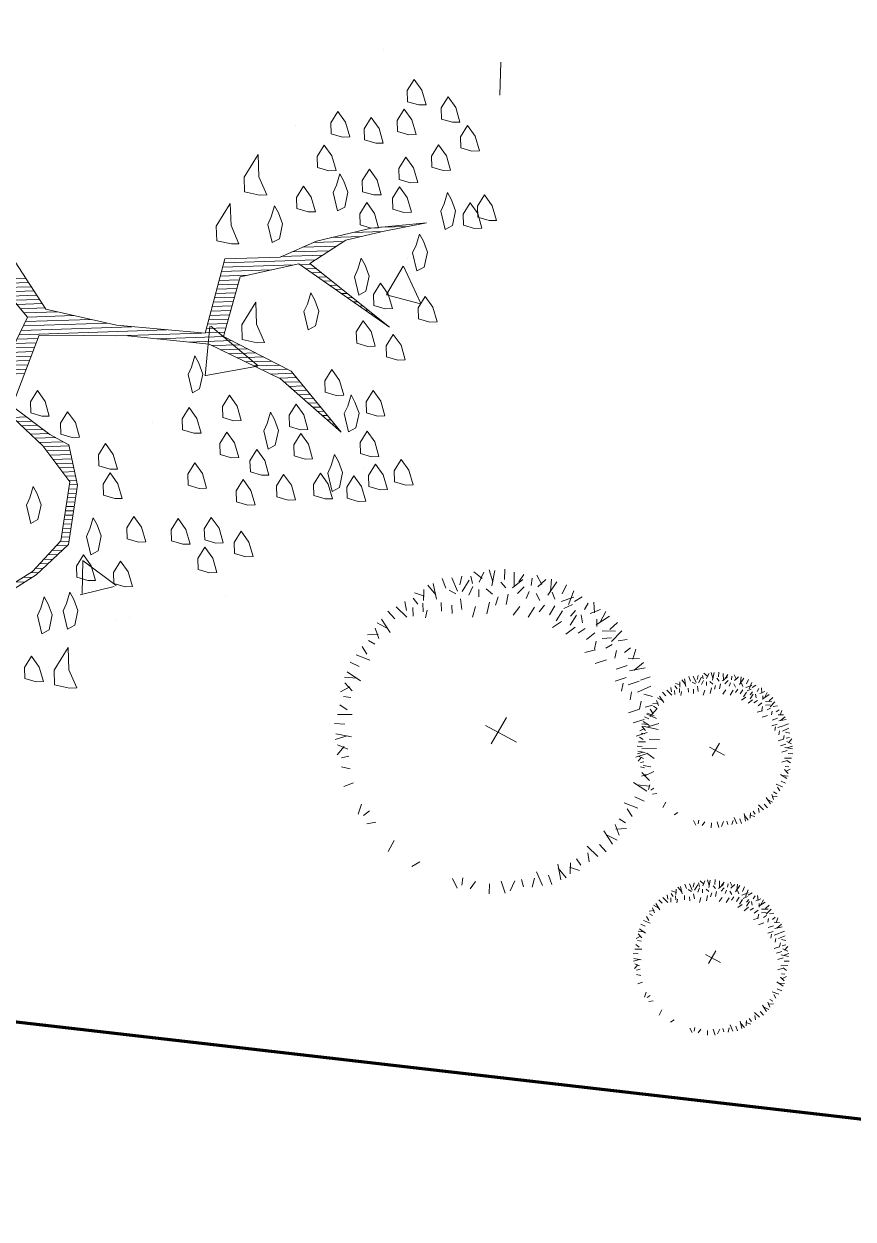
# Model space of a CAD drawing. Header units: millimetres. Extents: x 111 to 1506, y 14 to 566.
# Drawn here: x 228.416 to 229.747, y 195.483 to 197.403 of the extents above; entities that cross this region are included whole.
import ezdxf

# ---------------------------------------------------------------- set-up
doc = ezdxf.new("R2010")
doc.units = ezdxf.units.MM
for name, color, linetype, lineweight in [('ARB-CERCO', 97, 'Continuous', 5), ('ARBOLES', 78, 'Continuous', 5), ('G', 254, 'Continuous', 5)]:
    doc.layers.add(name, color=color, linetype=linetype, lineweight=lineweight)

# ---------------------------------------------------------------- blocks, each defined once
blk = doc.blocks.new('*X16')
at = {"color": 0}
for p, q in [((18.8615, 16.22), (18.9295, 16.22)), ((18.9115, 16.23), (18.9795, 16.23)), ((18.9759, 16.24), (19.0395, 16.24)), ((18.7941, 16.2), (18.873, 16.2)), ((18.8191, 16.21), (18.8896, 16.21)), ((18.6114, 16.17), (18.823, 16.17)), ((18.7441, 16.18), (18.8396, 16.18)), ((18.7691, 16.19), (18.8563, 16.19)), ((18.0897, 16.15), (18.1536, 16.15)), ((18.0939, 16.14), (18.1596, 16.14)), ((18.6024, 16.14), (18.6667, 16.14)), ((18.6054, 16.15), (18.7201, 16.15)), ((18.6084, 16.16), (18.7734, 16.16)), ((18.7869, 16.16), (18.812, 16.16)), ((18.8002, 16.15), (18.8237, 16.15)), ((18.8135, 16.14), (18.8354, 16.14)), ((18.1004, 16.13), (18.1656, 16.13)), ((18.1082, 16.12), (18.1716, 16.12)), ((18.116, 16.11), (18.1776, 16.11)), ((18.5934, 16.11), (18.6398, 16.11)), ((18.5964, 16.12), (18.6429, 16.12)), ((18.5994, 16.13), (18.6461, 16.13)), ((18.8269, 16.13), (18.847, 16.13)), ((18.8402, 16.12), (18.8587, 16.12)), ((18.8535, 16.11), (18.8704, 16.11)), ((18.1237, 16.1), (18.1836, 16.1)), ((18.1315, 16.09), (18.1896, 16.09)), ((18.5874, 16.09), (18.6336, 16.09)), ((18.5904, 16.1), (18.6367, 16.1)), ((18.8669, 16.1), (18.882, 16.1)), ((18.8802, 16.09), (18.8937, 16.09)), ((18.1393, 16.08), (18.1956, 16.08)), ((18.1471, 16.07), (18.2239, 16.07)), ((18.1549, 16.06), (18.2619, 16.06)), ((18.5784, 16.06), (18.6242, 16.06)), ((18.5814, 16.07), (18.6273, 16.07)), ((18.5844, 16.08), (18.6304, 16.08)), ((18.8935, 16.08), (18.9054, 16.08)), ((18.9069, 16.07), (18.917, 16.07)), ((18.9202, 16.06), (18.9287, 16.06)), ((18.1392, 16.03), (18.3946, 16.03)), ((18.1444, 16.04), (18.3379, 16.04)), ((18.1497, 16.05), (18.2999, 16.05)), ((18.5694, 16.03), (18.6148, 16.03)), ((18.5724, 16.04), (18.6179, 16.04)), ((18.5754, 16.05), (18.6211, 16.05)), ((18.9335, 16.05), (18.9404, 16.05)), ((18.9469, 16.04), (18.952, 16.04)), ((18.9602, 16.03), (18.9637, 16.03)), ((18.1235, 16), (18.173, 16)), ((18.1287, 16.01), (18.1773, 16.01)), ((18.1339, 16.02), (18.4746, 16.02)), ((18.3591, 16.01), (18.5546, 16.01)), ((18.4501, 16), (18.6064, 16)), ((18.5634, 16.01), (18.6086, 16.01)), ((18.5664, 16.02), (18.6117, 16.02)), ((18.9735, 16.02), (18.9754, 16.02)), ((18.9869, 16.01), (18.987, 16.01)), ((18.113, 15.98), (18.1646, 15.98)), ((18.1182, 15.99), (18.1688, 15.99)), ((18.5234, 15.99), (18.6244, 15.99)), ((18.5781, 15.98), (18.6424, 15.98)), ((18.0973, 15.95), (18.152, 15.95)), ((18.1025, 15.96), (18.1562, 15.96)), ((18.1077, 15.97), (18.1604, 15.97)), ((18.5971, 15.97), (18.6604, 15.97)), ((18.6161, 15.96), (18.6784, 15.96)), ((18.6351, 15.95), (18.6964, 15.95)), ((18.0868, 15.93), (18.1436, 15.93)), ((18.092, 15.94), (18.1478, 15.94)), ((18.6541, 15.94), (18.7144, 15.94)), ((18.6731, 15.93), (18.7324, 15.93)), ((18.6921, 15.92), (18.7504, 15.92)), ((18.7111, 15.91), (18.7628, 15.91)), ((18.7301, 15.9), (18.7704, 15.9)), ((18.7421, 15.89), (18.7781, 15.89)), ((18.7528, 15.88), (18.7857, 15.88)), ((18.7634, 15.87), (18.7934, 15.87)), ((18.7741, 15.86), (18.801, 15.86)), ((18.7848, 15.85), (18.8087, 15.85)), ((18.7954, 15.84), (18.8163, 15.84)), ((18.1127, 15.83), (18.1447, 15.83)), ((18.1227, 15.82), (18.1572, 15.82)), ((18.1327, 15.81), (18.1697, 15.81)), ((18.8061, 15.83), (18.824, 15.83)), ((18.8168, 15.82), (18.8316, 15.82)), ((18.8274, 15.81), (18.8393, 15.81)), ((18.1427, 15.8), (18.1822, 15.8)), ((18.1527, 15.79), (18.1947, 15.79)), ((18.1627, 15.78), (18.2105, 15.78)), ((18.8381, 15.8), (18.8469, 15.8)), ((18.8488, 15.79), (18.8545, 15.79)), ((18.8594, 15.78), (18.8622, 15.78)), ((18.1727, 15.77), (18.2271, 15.77)), ((18.182, 15.76), (18.2403, 15.76)), ((18.189, 15.75), (18.2422, 15.75)), ((18.196, 15.74), (18.244, 15.74)), ((18.203, 15.73), (18.2458, 15.73)), ((18.21, 15.72), (18.2476, 15.72)), ((18.217, 15.71), (18.2494, 15.71)), ((18.224, 15.7), (18.2512, 15.7)), ((18.231, 15.69), (18.2531, 15.69)), ((18.238, 15.68), (18.2549, 15.68)), ((18.2385, 15.67), (18.2567, 15.67)), ((18.2348, 15.65), (18.2534, 15.65)), ((18.2367, 15.66), (18.2553, 15.66)), ((18.2292, 15.62), (18.2478, 15.62)), ((18.231, 15.63), (18.2497, 15.63)), ((18.2329, 15.64), (18.2515, 15.64)), ((18.2235, 15.59), (18.2422, 15.59)), ((18.2254, 15.6), (18.244, 15.6)), ((18.2273, 15.61), (18.2459, 15.61)), ((18.2179, 15.56), (18.2365, 15.56)), ((18.2198, 15.57), (18.2384, 15.57)), ((18.2217, 15.58), (18.2403, 15.58)), ((18.2132, 15.54), (18.2328, 15.54)), ((18.216, 15.55), (18.2347, 15.55)), ((18.1832, 15.51), (18.2059, 15.51)), ((18.1932, 15.52), (18.2171, 15.52)), ((18.2032, 15.53), (18.2284, 15.53)), ((18.1532, 15.48), (18.1721, 15.48)), ((18.1632, 15.49), (18.1834, 15.49)), ((18.1732, 15.5), (18.1946, 15.5)), ((18.1066, 15.45), (18.1297, 15.45)), ((18.1238, 15.46), (18.1468, 15.46)), ((18.1409, 15.47), (18.1609, 15.47))]:
    blk.add_line(p, q, dxfattribs=at)
blk = doc.blocks.new('E1E')
at = {"layer": 'ARBOLES', "ltscale": 0.2}
for p, q in [((94.8455, 58.9854), (94.8455, 58.9854)), ((94.8241, 58.9714), (94.8241, 58.9714)), ((94.928, 58.9668), (94.8733, 58.9268)), ((94.948, 58.9033), (94.9254, 58.9629)), ((94.9473, 58.9039), (94.8701, 58.9236)), ((94.6676, 58.8635), (94.6676, 58.8635)), ((94.9236, 58.6057), (94.9236, 58.6057)), ((94.5138, 58.5333), (94.5138, 58.5333)), ((95.1355, 58.5085), (95.1355, 58.5085)), ((94.8624, 58.4826), (94.7765, 58.4282)), ((94.8909, 58.3921), (94.8631, 58.4837)), ((94.6865, 58.4581), (94.6865, 58.4581)), ((95.013, 58.4632), (95.013, 58.4632)), ((95.2104, 58.4729), (95.2104, 58.4729)), ((94.8895, 58.3905), (94.7758, 58.4277)), ((94.811, 58.3666), (94.811, 58.3666)), ((94.8922, 58.3418), (94.8922, 58.3418)), ((94.4865, 58.2246), (94.4865, 58.2246)), ((94.5977, 58.207), (94.5304, 58.1986)), ((94.5888, 58.1437), (94.598, 58.2068)), ((94.5882, 58.1432), (94.5302, 58.1979)), ((94.7363, 58.1935), (94.7363, 58.1935)), ((94.5867, 58.1273), (94.5867, 58.1273)), ((94.8833, 57.9689), (94.8833, 57.9689)), ((94.5376, 57.7708), (94.5376, 57.7708)), ((94.5622, 57.7074), (94.5397, 57.767)), ((94.7808, 57.7703), (94.7808, 57.7703))]:
    blk.add_line(p, q, dxfattribs=at)
for points in [[(95.2954, 58.4695), (95.2238, 58.5077), (95.2346, 58.6762), (95.103, 58.7267), (95.0285, 58.7715), (95.0017, 58.8842), (95.0305, 58.9594), (95.0883, 59.0397)], [(95.0789, 59.0433), (95.0211, 58.963), (94.9858, 58.8849), (95.0126, 58.7722), (95.0574, 58.7064), (95.0987, 58.7014), (95.1869, 58.6783), (95.1899, 58.5316), (95.0309, 58.4686), (94.8791, 58.4244), (94.7266, 58.4344), (94.579, 58.4856), (94.7128, 58.4127), (94.8589, 58.3998), (94.8727, 58.2812), (94.7773, 58.2154), (94.5691, 58.2629), (94.7578, 58.2067), (94.7101, 58.1387), (94.6509, 58.0967), (94.5786, 58.049), (94.6733, 58.0989), (94.7622, 58.1619), (94.8156, 58.2168), (94.9132, 58.2603), (94.8943, 58.4077), (95.0591, 58.4577), (95.1971, 58.4802), (95.2991, 58.4087)]]:
    blk.add_lwpolyline(points, dxfattribs=at)
for points in [[(94.8793, 59.1415), (94.9082, 59.1466), (94.9198, 59.1205), (94.9112, 59.0699), (94.8938, 59.109), (94.8663, 59.1357)], [(94.9436, 59.1545), (94.966, 59.1567), (94.9747, 59.1372), (94.9704, 59.1119), (94.9487, 59.1256), (94.9306, 59.1487)], [(94.9885, 59.0187), (94.9893, 59.0346), (94.9683, 59.0642), (94.9582, 59.0519), (94.9632, 59.023), (94.9784, 59.0064), (94.9907, 58.9963)], [(94.9459, 58.9919), (94.9466, 59.0078), (94.9256, 59.0374), (94.9155, 59.0251), (94.9206, 58.9962), (94.9358, 58.9796), (94.9481, 58.9695)], [(94.9243, 58.9355), (94.9467, 58.9377), (94.9554, 58.9182), (94.951, 58.8928), (94.9294, 58.9066), (94.9113, 58.9297)], [(94.8534, 58.9195), (94.8758, 58.9217), (94.8845, 58.9022), (94.8802, 58.8769), (94.8585, 58.8906), (94.8404, 58.9137)], [(94.9583, 58.8415), (94.959, 58.8574), (94.938, 58.8871), (94.9279, 58.8748), (94.933, 58.8458), (94.9482, 58.8292), (94.9605, 58.8191)], [(95.0884, 58.8293), (95.0892, 58.8452), (95.0682, 58.8749), (95.0581, 58.8626), (95.0631, 58.8336), (95.0783, 58.817), (95.0906, 58.8069)], [(94.7125, 58.8334), (94.7349, 58.8356), (94.7436, 58.8161), (94.7393, 58.7908), (94.7176, 58.8045), (94.6995, 58.8276)], [(94.8622, 58.8299), (94.8846, 58.8321), (94.8933, 58.8126), (94.889, 58.7873), (94.8673, 58.801), (94.8492, 58.8241)], [(94.7812, 58.8016), (94.8036, 58.8038), (94.8123, 58.7843), (94.808, 58.759), (94.7863, 58.7727), (94.7682, 58.7959)], [(94.6591, 58.7784), (94.6815, 58.7806), (94.6902, 58.7611), (94.6859, 58.7358), (94.6642, 58.7495), (94.6461, 58.7726)], [(94.7227, 58.7756), (94.7451, 58.7778), (94.7538, 58.7583), (94.7495, 58.7329), (94.7278, 58.7467), (94.7097, 58.7698)], [(94.936, 58.7692), (94.9584, 58.7714), (94.9671, 58.7519), (94.9627, 58.7266), (94.941, 58.7403), (94.9229, 58.7634)], [(94.9656, 58.7201), (94.988, 58.7223), (94.9967, 58.7028), (94.9924, 58.6775), (94.9707, 58.6912), (94.9526, 58.7143)], [(94.6931, 58.6845), (94.7155, 58.6867), (94.7242, 58.6671), (94.7199, 58.6418), (94.6982, 58.6556), (94.6801, 58.6787)], [(94.7922, 58.6896), (94.8146, 58.6918), (94.8233, 58.6723), (94.8189, 58.647), (94.7972, 58.6607), (94.7791, 58.6838)], [(95.0567, 58.6905), (95.0791, 58.6927), (95.0878, 58.6732), (95.0835, 58.6479), (95.0618, 58.6616), (95.0437, 58.6847)], [(95.1261, 58.6747), (95.1485, 58.6768), (95.1572, 58.6573), (95.1529, 58.632), (95.1312, 58.6457), (95.1131, 58.6689)], [(94.6245, 58.6461), (94.6469, 58.6483), (94.6556, 58.6288), (94.6513, 58.6035), (94.6296, 58.6172), (94.6115, 58.6403)], [(94.5594, 58.6172), (94.5818, 58.6193), (94.5905, 58.5998), (94.5862, 58.5745), (94.5645, 58.5882), (94.5464, 58.6114)], [(94.6903, 58.6209), (94.7127, 58.623), (94.7214, 58.6035), (94.7171, 58.5782), (94.6954, 58.5919), (94.6773, 58.6151)], [(94.7568, 58.6115), (94.7792, 58.6137), (94.7879, 58.5942), (94.7836, 58.5689), (94.7619, 58.5826), (94.7438, 58.6057)], [(94.498, 58.5976), (94.5204, 58.5998), (94.5291, 58.5803), (94.5248, 58.555), (94.5031, 58.5687), (94.485, 58.5918)], [(94.5725, 58.5528), (94.5732, 58.5687), (94.5522, 58.5984), (94.5421, 58.5861), (94.5472, 58.5571), (94.5624, 58.5405), (94.5747, 58.5304)], [(94.8421, 58.5949), (94.8645, 58.5971), (94.8732, 58.5776), (94.8689, 58.5523), (94.8472, 58.566), (94.8291, 58.5891)], [(94.7178, 58.524), (94.7185, 58.5399), (94.6975, 58.5695), (94.6874, 58.5572), (94.6925, 58.5283), (94.7077, 58.5117), (94.72, 58.5016)], [(94.4677, 58.5607), (94.4901, 58.5629), (94.4988, 58.5434), (94.4944, 58.5181), (94.4728, 58.5318), (94.4547, 58.5549)], [(94.6238, 58.5601), (94.6462, 58.5623), (94.6549, 58.5428), (94.6506, 58.5175), (94.6289, 58.5312), (94.6108, 58.5543)], [(94.7792, 58.5436), (94.8017, 58.5458), (94.8103, 58.5262), (94.806, 58.5009), (94.7843, 58.5147), (94.7662, 58.5378)], [(94.425, 58.5339), (94.4474, 58.5361), (94.4561, 58.5166), (94.4518, 58.4913), (94.4301, 58.505), (94.412, 58.5281)], [(94.8942, 58.4779), (94.8949, 58.4938), (94.874, 58.5234), (94.8638, 58.5111), (94.8689, 58.4822), (94.8841, 58.4656), (94.8964, 58.4555)], [(94.5067, 58.508), (94.5292, 58.5101), (94.5378, 58.4906), (94.5335, 58.4653), (94.5118, 58.479), (94.4937, 58.5022)], [(94.6535, 58.511), (94.6759, 58.5131), (94.6846, 58.4936), (94.6803, 58.4683), (94.6586, 58.482), (94.6405, 58.5052)], [(94.5863, 58.4343), (94.587, 58.4502), (94.566, 58.4798), (94.5559, 58.4675), (94.561, 58.4386), (94.5762, 58.422), (94.5885, 58.4119)], [(94.5256, 58.4306), (94.548, 58.4328), (94.5567, 58.4133), (94.5524, 58.388), (94.5307, 58.4017), (94.5126, 58.4248)], [(94.6145, 58.4235), (94.6369, 58.4256), (94.6456, 58.4061), (94.6413, 58.3808), (94.6196, 58.3945), (94.6015, 58.4177)], [(94.7945, 58.3867), (94.8235, 58.3918), (94.835, 58.3658), (94.8264, 58.3152), (94.809, 58.3542), (94.7815, 58.3809)], [(94.53, 58.3157), (94.5524, 58.3179), (94.5611, 58.2984), (94.5568, 58.2731), (94.5351, 58.2868), (94.517, 58.3099)], [(94.5936, 58.3128), (94.616, 58.315), (94.6247, 58.2955), (94.6204, 58.2702), (94.5987, 58.2839), (94.5806, 58.307)], [(94.7324, 58.2811), (94.7332, 58.297), (94.7122, 58.3267), (94.7021, 58.3144), (94.7071, 58.2854), (94.7223, 58.2688), (94.7346, 58.2587)], [(94.5004, 58.2246), (94.5228, 58.2268), (94.5315, 58.2072), (94.5272, 58.1819), (94.5055, 58.1957), (94.4874, 58.2188)], [(94.5901, 58.2333), (94.6125, 58.2355), (94.6212, 58.216), (94.6168, 58.1907), (94.5952, 58.2044), (94.5771, 58.2275)], [(94.6675, 58.182), (94.6682, 58.1979), (94.6472, 58.2276), (94.6371, 58.2153), (94.6422, 58.1864), (94.6573, 58.1697), (94.6696, 58.1596)], [(94.9118, 58.2285), (94.9407, 58.2336), (94.9523, 58.2075), (94.9436, 58.1569), (94.9262, 58.196), (94.8988, 58.2227)], [(94.8605, 58.1511), (94.8612, 58.167), (94.8402, 58.1966), (94.8301, 58.1843), (94.8352, 58.1554), (94.8504, 58.1388), (94.8627, 58.1287)], [(94.5808, 58.0967), (94.5815, 58.1126), (94.5605, 58.1422), (94.5504, 58.1299), (94.5555, 58.101), (94.5707, 58.0844), (94.583, 58.0743)], [(94.7983, 58.1156), (94.8208, 58.1178), (94.8294, 58.0983), (94.8251, 58.073), (94.8034, 58.0867), (94.7853, 58.1098)], [(94.8974, 58.1208), (94.9263, 58.1258), (94.9379, 58.0998), (94.9292, 58.0492), (94.9119, 58.0882), (94.8844, 58.115)], [(94.6733, 58.0989), (94.6957, 58.1011), (94.7044, 58.0816), (94.7001, 58.0563), (94.6784, 58.07), (94.6603, 58.0931)], [(94.7666, 58.0469), (94.7673, 58.0628), (94.7463, 58.0925), (94.7362, 58.0802), (94.7413, 58.0512), (94.7565, 58.0346), (94.7688, 58.0245)], [(94.5606, 58.002), (94.5613, 58.0179), (94.5403, 58.0475), (94.5302, 58.0352), (94.5353, 58.0063), (94.5505, 57.9897), (94.5628, 57.9796)], [(94.6263, 58.0468), (94.6488, 58.049), (94.6574, 58.0295), (94.6531, 58.0042), (94.6314, 58.0179), (94.6133, 58.041)], [(94.6929, 58.0375), (94.7153, 58.0397), (94.724, 58.0202), (94.7196, 57.9948), (94.6979, 58.0086), (94.6799, 58.0317)], [(94.4883, 58.0243), (94.5107, 58.0265), (94.5194, 58.007), (94.5151, 57.9817), (94.4934, 57.9954), (94.4753, 58.0185)], [(94.7912, 58.0267), (94.8136, 58.0289), (94.8223, 58.0094), (94.818, 57.9841), (94.7963, 57.9978), (94.7782, 58.0209)], [(94.4681, 57.9997), (94.4905, 58.0019), (94.4992, 57.9824), (94.4948, 57.9571), (94.4732, 57.9708), (94.4551, 57.9939)], [(94.6365, 57.989), (94.6589, 57.9912), (94.6676, 57.9717), (94.6633, 57.9464), (94.6416, 57.9601), (94.6235, 57.9832)], [(94.5867, 57.9434), (94.6091, 57.9456), (94.6178, 57.9261), (94.6134, 57.9008), (94.5917, 57.9145), (94.5737, 57.9376)], [(94.7269, 57.9435), (94.7493, 57.9457), (94.758, 57.9262), (94.7537, 57.9009), (94.732, 57.9146), (94.7139, 57.9377)], [(94.7912, 57.9566), (94.8136, 57.9588), (94.8223, 57.9393), (94.818, 57.914), (94.7963, 57.9277), (94.7782, 57.9508)], [(94.6742, 57.9045), (94.6966, 57.9066), (94.7053, 57.8871), (94.7009, 57.8618), (94.6792, 57.8755), (94.6612, 57.8987)], [(94.5491, 57.8877), (94.5715, 57.8899), (94.5802, 57.8704), (94.5759, 57.8451), (94.5542, 57.8588), (94.5361, 57.8819)], [(94.6048, 57.8502), (94.6272, 57.8524), (94.6359, 57.8329), (94.6316, 57.8076), (94.6099, 57.8213), (94.5918, 57.8444)], [(94.6778, 57.8437), (94.7002, 57.8459), (94.7089, 57.8264), (94.7046, 57.8011), (94.6829, 57.8148), (94.6648, 57.8379)]]:
    blk.add_lwpolyline(points, close=True, dxfattribs=at)
at = {"layer": 'ARBOLES', "ltscale": 0.2, "xscale": 0.8372139817761642, "yscale": 0.8372139817761642, "zscale": 0.8372139817761642, "rotation": 204.0028523145856}
blk.add_blockref('*X16', (103.6395, 76.9735), dxfattribs=at)
blk = doc.blocks.new('A$C05551F4C')
at = {"color": 0, "linetype": 'ByBlock'}
for p, q in [((-0.0896, 0.3199), (-0.0714, 0.308)), ((-0.0692, 0.3215), (-0.0758, 0.2998)), ((-0.0594, 0.3274), (-0.0488, 0.3042)), ((-0.0497, 0.2957), (-0.0475, 0.328)), ((-0.0255, 0.3123), (-0.0274, 0.3331)), ((-0.0039, 0.3001), (-0.0083, 0.3296)), ((0.0037, 0.3114), (0.0124, 0.3277)), ((0.0297, 0.3073), (0.03, 0.3227)), ((0.0387, 0.3301), (0.051, 0.3121)), ((0.0582, 0.3237), (0.0438, 0.3062)), ((0.0663, 0.2925), (0.0807, 0.3215)), ((0.0694, 0.3255), (0.0704, 0.2999)), ((0.095, 0.2986), (0.1012, 0.3184)), ((-0.1422, 0.2789), (-0.1518, 0.2974)), ((-0.1175, 0.2759), (-0.1328, 0.3015)), ((-0.1148, 0.2892), (-0.113, 0.3077)), ((-0.0892, 0.2954), (-0.0948, 0.3098)), ((0.1103, 0.279), (0.1176, 0.3079)), ((0.1216, 0.2865), (0.136, 0.2983)), ((-0.186, 0.2707), (-0.1838, 0.2481)), ((-0.1793, 0.2799), (-0.1605, 0.2625)), ((-0.1581, 0.2543), (-0.1685, 0.285)), ((0.1185, 0.2688), (0.1332, 0.2783)), ((0.1441, 0.2728), (0.1503, 0.2869)), ((0.1767, 0.277), (0.1567, 0.2664)), ((0.1611, 0.2904), (0.1656, 0.269)), ((0.1878, 0.2744), (0.1789, 0.2504)), ((-0.1945, 0.239), (-0.2052, 0.2501)), ((-0.2042, 0.2614), (-0.1828, 0.2573)), ((0.1278, 0.2451), (0.1434, 0.2504)), ((0.1363, 0.2555), (0.1509, 0.265)), ((0.1722, 0.2451), (0.1966, 0.2664)), ((0.2011, 0.2397), (0.2144, 0.2557)), ((-0.2158, 0.2234), (-0.2211, 0.2412)), ((0.1562, 0.2235), (0.1709, 0.233)), ((0.2015, 0.2158), (0.2012, 0.2313)), ((0.2077, 0.2158), (0.2255, 0.2397)), ((0.2211, 0.2184), (0.2388, 0.2238)), ((-0.2371, 0.2034), (-0.2531, 0.2168)), ((0.1629, 0.2022), (0.1776, 0.2117)), ((0.1802, 0.1896), (0.1971, 0.2029)), ((0.2119, 0.2072), (0.2393, 0.2068)), ((0.2366, 0.1971), (0.2477, 0.2078)), ((0.259, 0.2068), (0.255, 0.1854)), ((0.2122, 0.1917), (0.2316, 0.1933)), ((0.2194, 0.1722), (0.2329, 0.1797)), ((0.2683, 0.1886), (0.2458, 0.1864)), ((0.252, 0.1607), (0.2827, 0.1711)), ((0.2775, 0.1819), (0.2601, 0.1631)), ((-0.2877, 0.1635), (-0.2664, 0.1679)), ((-0.2702, 0.1465), (-0.2843, 0.1527)), ((0.1773, 0.1632), (0.1989, 0.1686)), ((0.1982, 0.1408), (0.2209, 0.1482)), ((0.238, 0.1512), (0.2412, 0.1673)), ((0.2632, 0.1339), (0.2682, 0.1486)), ((0.2766, 0.1448), (0.295, 0.1544)), ((-0.2839, 0.124), (-0.2956, 0.1383)), ((0.2222, 0.1343), (0.2393, 0.1382)), ((0.2342, 0.1166), (0.2547, 0.1233)), ((0.27, 0.1223), (0.2956, 0.1124)), ((0.2736, 0.1201), (0.2991, 0.1354)), ((0.265, 0.1076), (0.2837, 0.1025)), ((0.2869, 0.1174), (0.3053, 0.1156)), ((0.2224, 0.0927), (0.2445, 0.0904)), ((0.265, 0.0868), (0.2804, 0.0892)), ((0.2753, 0.0607), (0.2838, 0.0747)), ((0.2931, 0.0918), (0.3074, 0.0974)), ((0.3191, 0.0718), (0.2974, 0.0784)), ((0.3175, 0.0922), (0.3056, 0.074)), ((-0.3229, 0.0718), (-0.2973, 0.0728)), ((0.2344, 0.0646), (0.2583, 0.0637)), ((0.2548, 0.0502), (0.2721, 0.048)), ((0.2934, 0.0523), (0.3257, 0.0501)), ((0.3251, 0.0621), (0.3018, 0.0514)), ((-0.0009, 0.0293), (0.0013, -0.0426)), ((0.26, 0.0294), (0.2815, 0.0287)), ((0.2931, 0.0358), (0.3029, 0.0479)), ((0.31, 0.0282), (0.3307, 0.03)), ((-0.3088, 0.006), (-0.3251, 0.0148)), ((-0.0275, 0), (0.0346, 0)), ((0.2407, 0.0111), (0.2607, 0.0014)), ((0.2566, 0.0113), (0.2805, 0.0104)), ((0.2858, 0.0105), (0.3017, -0.0008)), ((0.2955, 0.0225), (0.3163, 0.0046)), ((0.2977, 0.0065), (0.3273, 0.0109)), ((0.2423, -0.0195), (0.2645, -0.0285)), ((0.2633, -0.018), (0.2871, -0.0189)), ((0.2787, -0.0091), (0.294, -0.0121)), ((0.309, -0.001), (0.3254, -0.0098)), ((0.2566, -0.04), (0.2721, -0.0479)), ((0.2795, -0.0372), (0.2923, -0.0269)), ((0.3213, -0.0555), (0.3038, -0.0412)), ((0.305, -0.0271), (0.3203, -0.0274)), ((0.3277, -0.0361), (0.3097, -0.0484)), ((-0.3173, -0.0872), (-0.3053, -0.069)), ((0.2299, -0.0719), (0.2455, -0.0879)), ((0.2544, -0.0613), (0.2743, -0.0693)), ((0.2876, -0.0666), (0.301, -0.0586)), ((0.2901, -0.0637), (0.3191, -0.0781)), ((0.3231, -0.0668), (0.2976, -0.0678)), ((-0.2928, -0.0868), (-0.3072, -0.0924)), ((0.2455, -0.0852), (0.261, -0.0799)), ((0.2721, -0.0879), (0.2832, -0.1039)), ((0.2854, -0.0799), (0.2987, -0.1039)), ((0.2962, -0.0924), (0.3161, -0.0986)), ((-0.2866, -0.1125), (-0.3051, -0.1106)), ((0.2211, -0.1012), (0.2388, -0.1172)), ((0.2588, -0.1039), (0.2721, -0.1119)), ((0.2766, -0.1077), (0.3056, -0.1149)), ((0.2842, -0.119), (0.2959, -0.1334)), ((-0.2763, -0.1398), (-0.2947, -0.1495)), ((0.2322, -0.1438), (0.2499, -0.1598)), ((0.2499, -0.1305), (0.2655, -0.1252)), ((0.2704, -0.1415), (0.2845, -0.1477)), ((-0.2773, -0.1769), (-0.2599, -0.1581)), ((0.1989, -0.1758), (0.2144, -0.1705)), ((0.21, -0.1545), (0.2277, -0.1705)), ((0.2427, -0.1696), (0.264, -0.194)), ((0.2747, -0.1741), (0.264, -0.1541)), ((0.288, -0.1585), (0.2667, -0.163)), ((-0.268, -0.1836), (-0.2455, -0.1814)), ((-0.2363, -0.1921), (-0.2474, -0.2028)), ((0.1922, -0.1998), (0.2077, -0.1945)), ((0.2166, -0.1811), (0.2344, -0.1971)), ((0.272, -0.1851), (0.248, -0.1763)), ((-0.2208, -0.2135), (-0.2386, -0.2188)), ((-0.2075, -0.2108), (-0.2252, -0.2348)), ((0.1678, -0.2104), (0.1855, -0.2264)), ((0.2134, -0.2051), (0.2374, -0.2229)), ((0.2161, -0.2184), (0.2214, -0.2362)), ((0.2374, -0.1985), (0.2534, -0.2118)), ((-0.2008, -0.2348), (-0.2141, -0.2507)), ((-0.172, -0.2401), (-0.1964, -0.2614)), ((0.1545, -0.2291), (0.1722, -0.2451)), ((0.1862, -0.2657), (0.184, -0.2431)), ((0.1855, -0.2264), (0.2011, -0.2211)), ((0.1948, -0.234), (0.2054, -0.2451)), ((-0.1875, -0.2694), (-0.1786, -0.2454)), ((-0.1764, -0.2721), (-0.1564, -0.2614)), ((-0.1609, -0.2854), (-0.1653, -0.2641)), ((-0.1439, -0.2678), (-0.15, -0.2819)), ((0.1345, -0.2477), (0.1523, -0.2637)), ((0.1584, -0.2493), (0.1687, -0.2801)), ((0.1795, -0.2749), (0.1608, -0.2575)), ((0.2045, -0.2564), (0.1831, -0.2524)), ((-0.1214, -0.2816), (-0.1357, -0.2933)), ((-0.1101, -0.274), (-0.1173, -0.303)), ((-0.066, -0.2875), (-0.0804, -0.3165)), ((0.05, -0.2907), (0.0478, -0.3231)), ((0.0894, -0.2905), (0.095, -0.3048)), ((0.0968, -0.269), (0.1145, -0.285)), ((0.1151, -0.2843), (0.1132, -0.3027)), ((0.1177, -0.2709), (0.1331, -0.2965)), ((0.1424, -0.274), (0.1521, -0.2924)), ((-0.0947, -0.2936), (-0.1009, -0.3135)), ((-0.0692, -0.3205), (-0.0702, -0.295)), ((-0.0579, -0.3187), (-0.0435, -0.3012)), ((-0.0385, -0.3251), (-0.0507, -0.3071)), ((-0.0295, -0.3023), (-0.0298, -0.3177)), ((-0.0034, -0.3064), (-0.0122, -0.3228)), ((0.0041, -0.2951), (0.0085, -0.3246)), ((0.0258, -0.3074), (0.0277, -0.3281)), ((0.0597, -0.3224), (0.049, -0.2992)), ((0.0694, -0.3165), (0.076, -0.2948)), ((0.0898, -0.3149), (0.0716, -0.303))]:
    blk.add_line(p, q, dxfattribs=at)

msp = doc.modelspace()

# ---------------------------------------------------------------- hatches: boundary and pattern name
at = {"layer": 'G', "lineweight": 100, "ltscale": 1000}
h = msp.add_hatch(dxfattribs=at)
h.set_pattern_fill('AR-HBONE', color=256, scale=0.046, angle=-22.08523, style=0)
h.set_pattern_definition([(22.914772, (777.23143, 1670.63463), (0.097837146, 0.241122153), [0.552, -0.184]), (112.914772, (777.40091, 1670.70627), (0.097837146, 0.241122153), [0.552, -0.184])])
edge = h.paths.add_edge_path()
edge.add_line((221.74739, 201.07699), (222.24177, 203.56684))
edge.add_line((222.24177, 203.56684), (283.25265, 176.18215))
edge.add_line((283.25265, 176.18215), (282.61554, 174.27589))
edge.add_line((282.61554, 174.27589), (222.04443, 201.46319))

# ---------------------------------------------------------------- linework, layer by layer
at = {"lineweight": 100, "ltscale": 1000}
msp.add_line((236.81791, 194.83212), (222.86377, 196.43731), dxfattribs=at)
msp.add_lwpolyline([(227.31618, 190.15974), (226.88605, 195.97461), (233.62958, 195.19888), (232.89591, 191.86319), (227.31618, 190.15974)], dxfattribs=at)

# ---------------------------------------------------------------- block references
at = {"layer": 'ARB-CERCO'}
for p, xscale, yscale, zscale, rotation in [((229.17735, 196.26526), 0.786722348914222, 0.786722348914222, 0.786722348914222, 59.94184765909385), ((229.52646, 196.23627), 0.3774895201833683, 0.3774895201833683, 0.3774895201833683, 59.94184765910946), ((229.52027, 195.90313), 0.3774895201833683, 0.3774895201833683, 0.3774895201833683, 59.94184765910946)]:
    msp.add_blockref('A$C05551F4C', p, dxfattribs=dict(at, xscale=xscale, yscale=yscale, zscale=zscale, rotation=rotation))
at = {"layer": 'ARBOLES', "color": 0, "xscale": 0.8310831642732954, "yscale": 0.8310831642732954, "zscale": 0.8310831642732954, "rotation": 157.9147716791316}
msp.add_blockref('E1E', (320.03652, 212.23374), dxfattribs=at)

doc.saveas('drawing.dxf')
